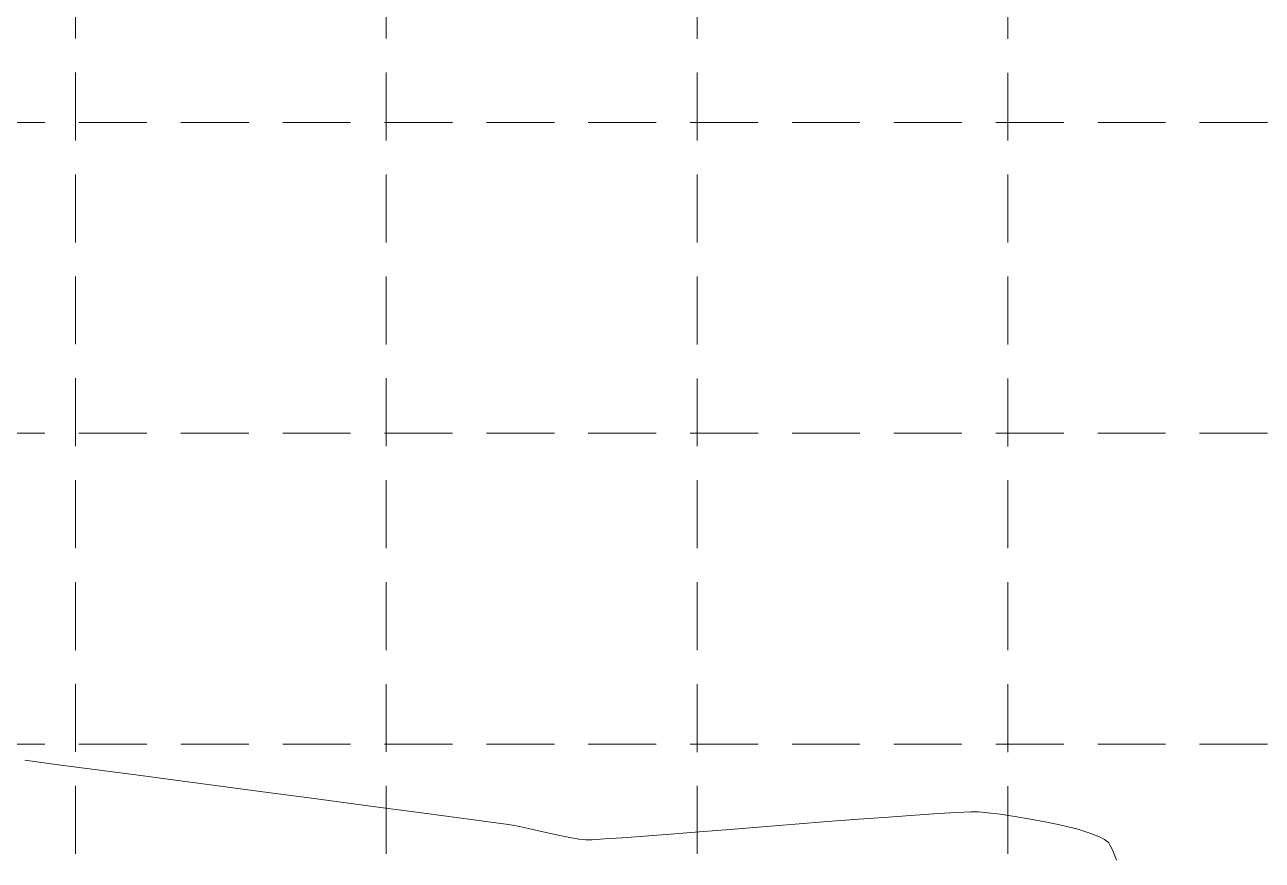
# Model space of a CAD drawing. Extents: x 2140663 to 2528301, y 336313 to 7007653.
# Drawn here: x 2527746.2 to 2527855.5, y 7006598.4 to 7006672.2 of the extents above; entities that cross this region are included whole.
import ezdxf

# ---------------------------------------------------------------- set-up
doc = ezdxf.new("R2010")
doc.units = 0
doc.header["$MEASUREMENT"] = 0
doc.linetypes.add('HIDDEN', pattern=[0.375, 0.25, -0.125])
doc.layers.add('1 EXISTING CONTOURS', color=43, linetype='Continuous')
doc.layers.add('GRID', color=254, linetype='HIDDEN')

msp = doc.modelspace()

# ---------------------------------------------------------------- linework, layer by layer
at = {"layer": '1 EXISTING CONTOURS', "color": 43, "lineweight": 0, "extrusion": (-0.1315580529887622, -0.9913084679824975, 0), "elevation": -7278254.435400545}
msp.add_lwpolyline([(1584003.799999885, 604.0000000000007), (1584000.569850618, 604.0000000000007)], dxfattribs=at)
at = {"layer": '1 EXISTING CONTOURS', "color": 43, "lineweight": 0, "extrusion": (-0.1314041747765471, -0.991328877240694, 0), "elevation": -7278008.469494871}
msp.add_lwpolyline([(1585137.024818148, 604.0000000000007), (1585133.553617073, 604.0000000000007)], dxfattribs=at)
at = {"layer": '1 EXISTING CONTOURS', "color": 43, "lineweight": 0, "extrusion": (-0.1313060816957499, -0.9913418748896412, 0), "elevation": -7277851.58384437}
msp.add_lwpolyline([(1585860.824917664, 604), (1585857.179263737, 604)], dxfattribs=at)
at = {"layer": '1 EXISTING CONTOURS', "color": 43, "lineweight": 0, "elevation": 604}
for points in [[(2527760.139162653, 7006605.37061129), (2527756.418125723, 7006605.863262095)], [(2527819.854382814, 7006602.013435888), (2527817.086841526, 7006601.799777701)], [(2527822.45245681, 7006602.208624185), (2527819.854382814, 7006602.013435888)], [(2527824.809952607, 7006602.378317353), (2527822.45245681, 7006602.208624185)], [(2527826.855759295, 7006602.515490149), (2527824.809952607, 7006602.378317353)], [(2527828.518765968, 7006602.613117336), (2527826.855759295, 7006602.515490149)], [(2527830.411935632, 7006602.661633908), (2527829.727861716, 7006602.664173669)], [(2527832.333845444, 7006602.444448259), (2527831.242505335, 7006602.57967063)], [(2527835.012953896, 7006602.031968058), (2527833.614485214, 7006602.260402248)], [(2527788.702844601, 7006601.571246096), (2527787.544532744, 7006601.729782658)], [(2527789.87718434, 7006601.372045071), (2527789.241663914, 7006601.493486657)], [(2527791.549806479, 7006601.000146867), (2527790.663270851, 7006601.201347821)], [(2527792.486674254, 7006600.787194164), (2527791.549806479, 7006601.000146867)], [(2527793.423757207, 7006600.581241672), (2527792.486674254, 7006600.787194164)], [(2527817.086841526, 7006601.799777701), (2527814.220943856, 7006601.574674868)], [(2527795.098100767, 7006600.265345145), (2527794.310938368, 7006600.401041346)], [(2527796.286241685, 7006600.204873835), (2527795.735127437, 7006600.192905026)], [(2527842.031758863, 7006599.743557135), (2527841.921534927, 7006599.924157321)]]:
    msp.add_lwpolyline(points, dxfattribs=at)
at = {"layer": '1 EXISTING CONTOURS', "color": 43, "lineweight": 0, "extrusion": (-0.1312316966128212, -0.9913517245680872, 0), "elevation": -7277732.5692161}
msp.add_lwpolyline([(1586414.457734146, 604), (1586410.66297154, 604)], dxfattribs=at)
at = {"layer": '1 EXISTING CONTOURS', "color": 43, "lineweight": 0, "extrusion": (-0.1312466453072309, -0.9913497455971823, 0), "elevation": -7277756.490119011}
msp.add_lwpolyline([(1586308.485186236, 604), (1586304.715767839, 604)], dxfattribs=at)
at = {"layer": '1 EXISTING CONTOURS', "color": 43, "lineweight": 0, "extrusion": (-0.1312971357708867, -0.991343059762039, 0), "elevation": -7277837.273277282}
msp.add_lwpolyline([(1585941.495719997, 604.0000000000007), (1585937.818244836, 604.0000000000007)], dxfattribs=at)
at = {"layer": '1 EXISTING CONTOURS', "color": 43, "lineweight": 0, "extrusion": (-0.1313888222531587, -0.9913309121514006, 0), "elevation": -7277983.922238243}
msp.add_lwpolyline([(1585271.89740777, 604), (1585268.37847485, 604)], dxfattribs=at)
at = {"layer": '1 EXISTING CONTOURS', "color": 43, "lineweight": 0, "extrusion": (-0.1315332102360044, -0.991311764585194, 0), "elevation": -7278214.743135548}
msp.add_lwpolyline([(1584215.121128434, 604), (1584211.827336719, 604)], dxfattribs=at)
at = {"layer": '1 EXISTING CONTOURS', "color": 43, "lineweight": 0, "extrusion": (-0.131751765042939, -0.9912827409009349, 0), "elevation": -7278563.843743246}
msp.add_lwpolyline([(1582613.43098262, 604.0000000000003), (1582610.428930993, 604.0000000000003)], dxfattribs=at)
at = {"layer": '1 EXISTING CONTOURS', "color": 43, "lineweight": 0, "extrusion": (-0.1320855492320483, -0.9912383203266852, 0), "elevation": -7279096.339767727}
msp.add_lwpolyline([(1580165.09604269, 604.0000000000007), (1580162.452329878, 604.0000000000007)], dxfattribs=at)
at = {"layer": '1 EXISTING CONTOURS', "color": 43, "lineweight": 0, "extrusion": (-0.1326204296227419, -0.9911668989865832, 0), "elevation": -7279947.980742657}
msp.add_lwpolyline([(1576239.082972237, 604.0000000000007), (1576236.864196642, 604.0000000000007)], dxfattribs=at)
at = {"layer": '1 EXISTING CONTOURS', "color": 43, "lineweight": 0, "extrusion": (-0.1335666374003184, -0.9910398344030233, 0), "elevation": -7281449.500397388}
msp.add_lwpolyline([(1569289.916889431, 604.0000000000007), (1569288.189648674, 604.0000000000007)], dxfattribs=at)
at = {"layer": '1 EXISTING CONTOURS', "color": 43, "lineweight": 0, "extrusion": (0.0421892759528405, -0.9991096361233712, 0), "elevation": -6893716.932313049}
msp.add_lwpolyline([(2821182.532876489, 604.0000000000007), (2821181.322703248, 604.0000000000007)], dxfattribs=at)
at = {"layer": '1 EXISTING CONTOURS', "color": 43, "lineweight": 0, "extrusion": (-0.09820617585958165, -0.9951660901693934, 0), "elevation": -7220981.934126435}
msp.add_lwpolyline([(1827520.289094742, 604.0000000000007), (1827519.454490638, 604.0000000000007)], dxfattribs=at)
at = {"layer": '1 EXISTING CONTOURS', "color": 43, "lineweight": 0, "extrusion": (-0.1422525978324721, -0.9898303887080417, 0), "elevation": -7294938.737485372}
msp.add_lwpolyline([(1505419.155694062, 604), (1505417.861896879, 604)], dxfattribs=at)
at = {"layer": '1 EXISTING CONTOURS', "color": 43, "lineweight": 0, "extrusion": (-0.1826329303283491, -0.9831811698561361, 0), "elevation": -7350425.098309107}
msp.add_lwpolyline([(1205684.994039262, 604), (1205683.524496421, 604)], dxfattribs=at)
at = {"layer": '1 EXISTING CONTOURS', "color": 43, "lineweight": 0, "extrusion": (-0.1428347768480271, -0.989746546608158, 0), "elevation": -7295815.843889893}
msp.add_lwpolyline([(1501084.311704894, 604.0000000000007), (1501083.767303587, 604.0000000000007)], dxfattribs=at)
at = {"layer": '1 EXISTING CONTOURS', "color": 43, "lineweight": 0, "extrusion": (-0.2122027658371793, -0.9772256577531371, 0), "elevation": -7383434.637804519}
msp.add_lwpolyline([(983401.739532985, 604.0000000000007), (983400.9351266485, 604.0000000000007)], dxfattribs=at)
at = {"layer": '1 EXISTING CONTOURS', "color": 43, "lineweight": 0, "extrusion": (0.07849028240978649, -0.9969148787971981, 0), "elevation": -6786576.50121077}
msp.add_lwpolyline([(3069957.240571865, 604.0000000000007), (3069954.684471867, 604.0000000000007)], dxfattribs=at)
at = {"layer": '1 EXISTING CONTOURS', "color": 43, "lineweight": 0, "extrusion": (0.07921675797443262, -0.9968574147068477, 0), "elevation": -6784337.484158196}
msp.add_lwpolyline([(3074904.849781194, 604), (3074902.106859959, 604)], dxfattribs=at)
at = {"layer": '1 EXISTING CONTOURS', "color": 43, "lineweight": 0, "extrusion": (0.07938861033813281, -0.9968437432960996, 0), "elevation": -6783807.284174345}
msp.add_lwpolyline([(3076077.250336103, 604), (3076074.392036865, 604)], dxfattribs=at)
at = {"layer": '1 EXISTING CONTOURS', "color": 43, "lineweight": 0, "extrusion": (0.07908469831201854, -0.9968679002219387, 0), "elevation": -6784744.774385693}
msp.add_lwpolyline([(3074011.826309134, 604), (3074008.924075904, 604)], dxfattribs=at)
at = {"layer": '1 EXISTING CONTOURS', "color": 43, "lineweight": 0, "extrusion": (-0.2093181548485183, -0.9778475903998597, 0), "elevation": -7380510.714510706}
msp.add_lwpolyline([(1005231.288131481, 604), (1005229.83625464, 604)], dxfattribs=at)
at = {"layer": '1 EXISTING CONTOURS', "color": 43, "lineweight": 0, "extrusion": (-0.2454329736568521, -0.9694135626459716, 0), "elevation": -7412709.250261937}
msp.add_lwpolyline([(730870.6560146073, 604), (730869.2911369174, 604)], dxfattribs=at)
at = {"layer": '1 EXISTING CONTOURS', "color": 43, "lineweight": 0, "extrusion": (-0.2987798720850143, -0.9543220567695491, 0), "elevation": -7441821.46929343}
msp.add_lwpolyline([(318942.5277019739, 604), (318941.3173381728, 604)], dxfattribs=at)
at = {"layer": '1 EXISTING CONTOURS', "color": 43, "lineweight": 0, "extrusion": (-0.1990510693812604, -0.9799891181937567, 0), "elevation": -7369552.30932068}
msp.add_lwpolyline([(1082539.615197238, 604.0000000000007), (1082538.709900287, 604.0000000000007)], dxfattribs=at)
at = {"layer": '1 EXISTING CONTOURS', "color": 43, "lineweight": 0, "extrusion": (-0.1129877956950903, -0.9935963758106028, 0), "elevation": -7247342.626503804}
msp.add_lwpolyline([(1719948.370098987, 604), (1719947.728966747, 604)], dxfattribs=at)
at = {"layer": '1 EXISTING CONTOURS', "color": 43, "lineweight": 0, "extrusion": (0.0582409201849409, -0.9983025569515543, 0), "elevation": -6847485.718312043}
msp.add_lwpolyline([(2931577.43392165, 604), (2931576.339307565, 604)], dxfattribs=at)
at = {"layer": '1 EXISTING CONTOURS', "color": 43, "lineweight": 0, "extrusion": (0.06924395284910688, -0.9975997569134782, 0), "elevation": -6814748.042246966}
msp.add_lwpolyline([(3006896.316496097, 604.0000000000007), (3006894.749447879, 604.0000000000007)], dxfattribs=at)
at = {"layer": '1 EXISTING CONTOURS', "color": 43, "lineweight": 0, "extrusion": (0.07430370509478888, -0.9972356589137729, 0), "elevation": -6799406.916690058}
msp.add_lwpolyline([(3041429.580097881, 604), (3041427.611950353, 604)], dxfattribs=at)
at = {"layer": '1 EXISTING CONTOURS', "color": 43, "lineweight": 0, "extrusion": (0.0770060239696438, -0.9970306275498194, 0), "elevation": -6791139.419730641}
msp.add_lwpolyline([(3059847.668312513, 604), (3059845.37047341, 604)], dxfattribs=at)
at = {"layer": '1 EXISTING CONTOURS', "color": 43, "lineweight": 0, "extrusion": (0.3750888783444338, 0.926988852868423, 0), "elevation": 7443205.607509112}
msp.add_lwpolyline([(284817.3751534973, 604.0000000000007), (284818.1896554404, 604.0000000000007)], dxfattribs=at)
at = {"layer": '1 EXISTING CONTOURS', "color": 43, "lineweight": 0, "extrusion": (0.471324073251641, 0.8819600999894961, 0), "elevation": 7370974.408971034}
msp.add_lwpolyline([(1072923.965473943, 604.0000000000007), (1072924.468515128, 604.0000000000007)], dxfattribs=at)
at = {"layer": '1 EXISTING CONTOURS', "color": 43, "lineweight": 0, "extrusion": (-0.5762286037523401, -0.817288563616076, 0), "elevation": -7183028.83940444}
msp.add_lwpolyline([(-1971427.189074646, 604.0000000000007), (-1971427.469038194, 604.0000000000007)], dxfattribs=at)
at = {"layer": '1 EXISTING CONTOURS', "color": 43, "lineweight": 0, "extrusion": (0.6608285708481295, 0.7505368744777428, 0), "elevation": 6929181.78202375}
msp.add_lwpolyline([(2732922.909054357, 604.0000000000007), (2732923.032434111, 604.0000000000007)], dxfattribs=at)
at = {"layer": '1 EXISTING CONTOURS', "color": 43, "lineweight": 0, "extrusion": (0.7598298770281923, 0.6501219562323077, 0), "elevation": 6475874.265616894}
msp.add_lwpolyline([(3680418.423683877, 604.0000000000003), (3680418.494014614, 604.0000000000003)], dxfattribs=at)
at = {"layer": '1 EXISTING CONTOURS', "color": 43, "lineweight": 0, "extrusion": (0.9052292089960491, 0.4249236157009721, 0), "elevation": 5265546.139677844}
msp.add_lwpolyline([(5268438.472971492, 604), (5268438.96755628, 604)], dxfattribs=at)
at = {"layer": '1 EXISTING CONTOURS', "color": 43, "lineweight": 0, "extrusion": (0.9300437091601116, 0.3674489067226927, 0), "elevation": 4925571.025948601}
msp.add_lwpolyline([(5587589.755370978, 604.0000000000003), (5587590.729545078, 604.0000000000003)], dxfattribs=at)
at = {"layer": 'GRID', "color": 253, "linetype": 'HIDDEN', "lineweight": 0, "ltscale": 24}
for p, q in [((2527750.639346582, 7006031.955809309), (2527750.639346582, 7007624.562990395)), ((2527778.09681865, 7006031.951492419), (2527778.09681865, 7007624.562990395)), ((2527805.554290721, 7006031.947175532), (2527805.554290721, 7007624.562990395)), ((2527833.011762789, 7006031.94285864), (2527833.011762789, 7007624.562990395)), ((2527228.947377252, 7006663.551467947), (2528272.331315909, 7006663.551467947)), ((2527228.947377252, 7006636.093995878), (2528272.331315909, 7006636.093995878)), ((2527228.947377252, 7006608.636523809), (2528272.331315909, 7006608.636523809))]:
    msp.add_line(p, q, dxfattribs=at)

doc.saveas('drawing.dxf')
